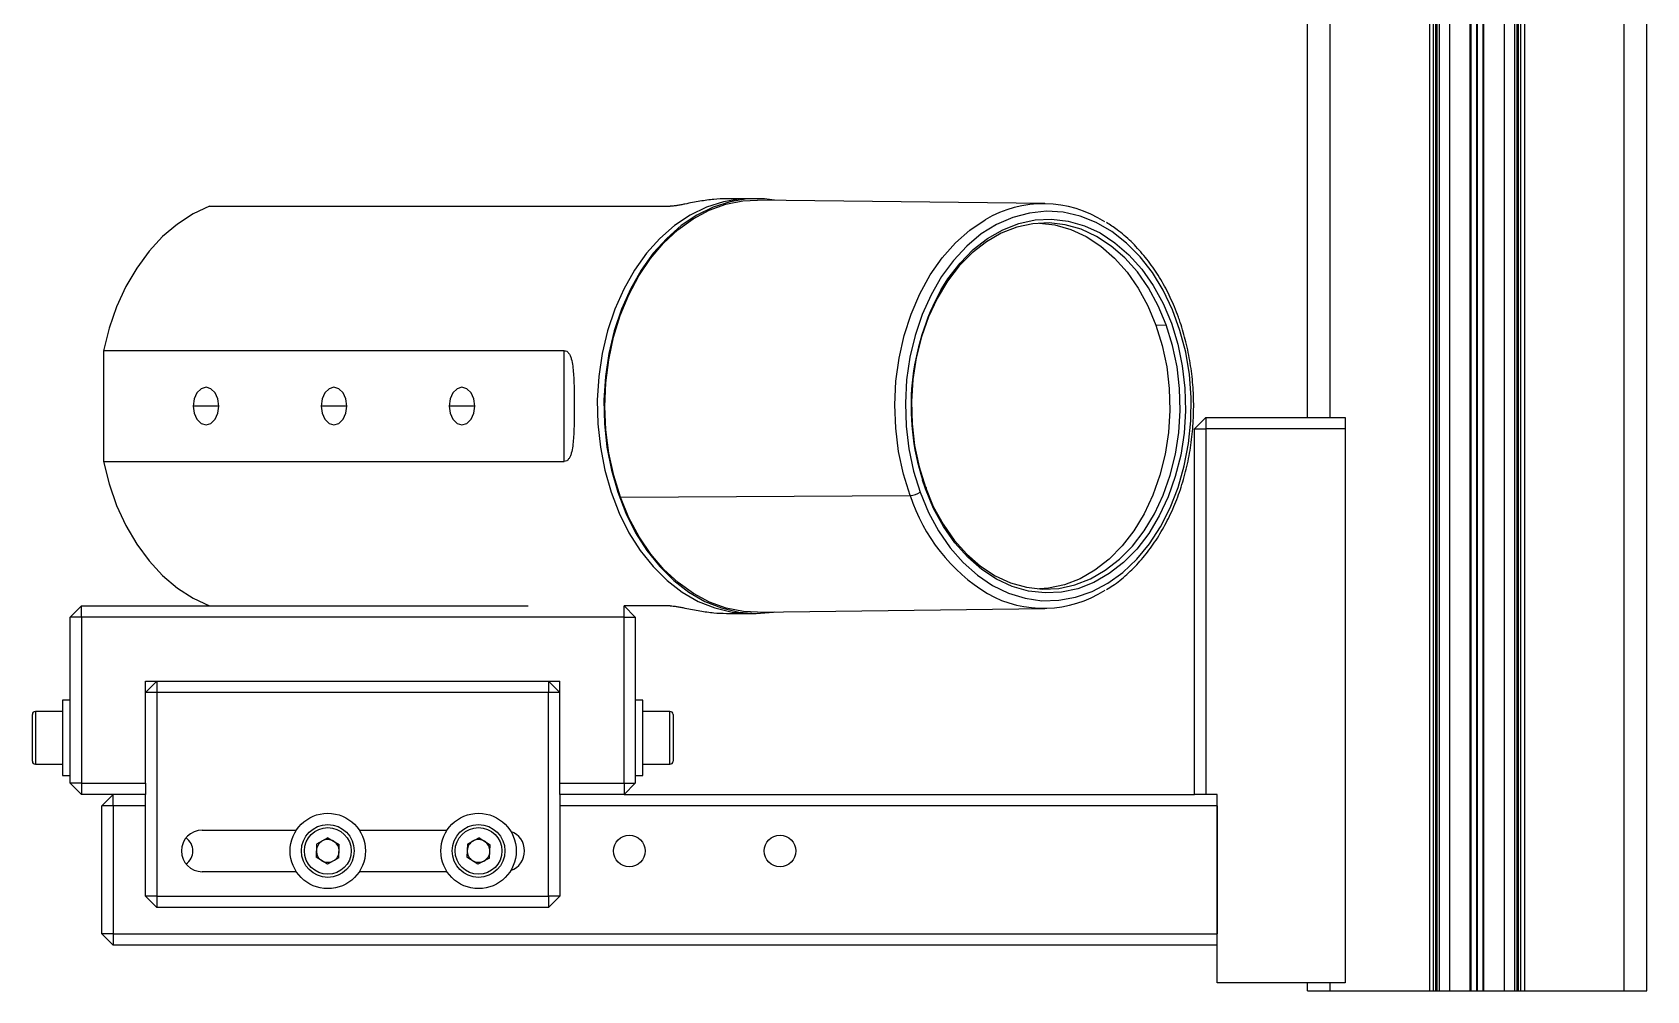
# Model space of a CAD drawing. Header units: millimetres. Extents: x 0 to 420, y 0 to 297.
# Drawn here: x 223.5 to 330.6, y 85 to 148.5 of the extents above; entities that cross this region are included whole.
import ezdxf

# ---------------------------------------------------------------- set-up
doc = ezdxf.new("R2010")
doc.units = ezdxf.units.MM

msp = doc.modelspace()

# ---------------------------------------------------------------- linework, layer by layer
at = {"color": 7, "linetype": 'Continuous', "lineweight": 25}
for p, q in [((308.07, 122.97), (308.07, 264.95)), ((309.57, 122.97), (309.57, 264.95)), ((316.17, 84.95), (316.17, 264.95)), ((316.42, 84.95), (316.42, 264.95)), ((316.57, 84.95), (316.57, 264.95)), ((316.67, 84.95), (316.67, 264.95)), ((316.82, 84.95), (316.82, 264.95)), ((321.82, 84.95), (321.82, 264.95)), ((321.97, 84.95), (321.97, 264.95)), ((322.07, 84.95), (322.07, 264.95)), ((322.22, 84.95), (322.22, 264.95)), ((322.47, 84.95), (322.47, 264.95)), ((329.07, 84.95), (329.07, 264.95)), ((330.57, 84.95), (330.57, 264.95)), ((317.51, 84.95), (317.51, 221.38)), ((321.12, 84.95), (321.12, 221.38)), ((318.86, 84.95), (318.86, 220.4)), ((318.92, 84.95), (318.92, 220.39)), ((319.29, 84.95), (319.29, 220.35)), ((319.32, 84.95), (319.32, 220.35)), ((319.34, 84.95), (319.34, 220.35)), ((319.71, 84.95), (319.71, 220.39)), ((319.77, 84.95), (319.77, 220.4)), ((271.04, 137.47), (269.51, 137.47)), ((271.48, 137.47), (271.04, 137.47)), ((290.63, 137.14), (271.57, 137.38)), ((235.23, 136.97), (265.79, 136.97)), ((298.01, 129.09), (298.69, 129.1)), ((258.76, 127.39), (228.2, 127.39)), ((228.2, 127.39), (228.2, 120.04)), ((258.76, 120.04), (258.76, 127.39)), ((235.84, 123.72), (234.14, 123.72)), ((244.33, 123.72), (242.63, 123.72)), ((252.82, 123.72), (251.12, 123.72)), ((301.32, 122.97), (300.57, 122.22)), ((300.57, 97.97), (300.57, 122.22)), ((300.57, 122.22), (301.32, 122.22)), ((301.32, 122.97), (310.57, 122.97)), ((301.32, 122.97), (301.32, 122.22)), ((301.32, 122.22), (301.32, 97.97)), ((310.57, 122.22), (301.32, 122.22)), ((310.57, 122.97), (310.57, 122.22)), ((310.57, 122.22), (310.57, 85.47)), ((228.2, 120.04), (258.76, 120.04)), ((282.71, 118.23), (282.52, 118.81)), ((262.49, 117.67), (281.7, 117.78)), ((226.72, 110.47), (225.97, 109.72)), ((226.72, 109.72), (226.72, 110.47)), ((226.72, 110.47), (256.37, 110.47)), ((265.79, 110.47), (262.72, 110.47)), ((262.72, 109.72), (262.72, 110.47)), ((263.47, 109.72), (262.72, 110.47)), ((226.72, 109.72), (225.97, 109.72)), ((225.97, 98.72), (225.97, 109.72)), ((262.72, 109.72), (226.72, 109.72)), ((226.72, 109.72), (226.72, 98.72)), ((262.72, 109.72), (263.47, 109.72)), ((262.72, 98.72), (262.72, 109.72)), ((263.47, 109.72), (263.47, 98.72)), ((269.51, 109.97), (271.04, 109.97)), ((271.04, 109.97), (271.48, 109.97)), ((271.57, 110.06), (290.63, 110.3)), ((231.72, 105.47), (230.97, 104.72)), ((230.97, 105.47), (258.47, 105.47)), ((230.97, 98.72), (230.97, 105.47)), ((231.72, 105.47), (231.72, 104.72)), ((257.72, 105.47), (257.72, 104.72)), ((258.47, 104.72), (257.72, 105.47)), ((258.47, 98.72), (258.47, 105.47)), ((225.97, 104.22), (225.47, 104.22)), ((225.47, 104.22), (225.47, 99.22)), ((231.72, 104.72), (230.97, 104.72)), ((257.72, 104.72), (231.72, 104.72)), ((231.72, 104.72), (231.72, 91.22)), ((257.72, 91.22), (257.72, 104.72)), ((258.47, 104.72), (257.72, 104.72)), ((263.97, 104.22), (263.47, 104.22)), ((263.97, 99.63), (263.97, 104.22)), ((223.47, 100.17), (223.47, 103.27)), ((225.47, 103.47), (223.67, 103.47)), ((223.67, 103.47), (223.67, 99.97)), ((265.77, 103.47), (263.97, 103.47)), ((265.77, 101.57), (265.77, 103.47)), ((265.97, 103.27), (265.97, 101.59)), ((265.77, 99.97), (265.77, 101.57)), ((265.97, 101.59), (265.97, 100.17)), ((223.67, 99.97), (225.47, 99.97)), ((223.67, 99.97), (225.47, 99.97)), ((263.97, 99.97), (265.77, 99.97)), ((263.97, 99.97), (265.77, 99.97)), ((263.97, 99.22), (263.97, 99.63)), ((225.47, 99.22), (225.97, 99.22)), ((225.47, 99.22), (225.97, 99.22)), ((225.97, 98.72), (226.72, 97.97)), ((226.72, 98.72), (225.97, 98.72)), ((226.72, 98.72), (230.97, 98.72)), ((226.72, 98.72), (226.72, 97.97)), ((230.97, 98.72), (230.97, 97.97)), ((258.47, 98.72), (262.72, 98.72)), ((258.47, 97.97), (258.47, 98.72)), ((262.72, 98.72), (263.47, 98.72)), ((262.72, 97.97), (263.47, 98.72)), ((262.72, 98.72), (262.72, 97.97)), ((263.47, 99.22), (263.97, 99.22)), ((263.47, 99.22), (263.97, 99.22)), ((230.97, 97.97), (226.72, 97.97)), ((228.82, 97.97), (228.07, 97.22)), ((228.82, 97.22), (228.82, 97.97)), ((230.97, 91.22), (230.97, 97.97)), ((258.47, 97.97), (258.47, 91.22)), ((262.72, 97.97), (258.47, 97.97)), ((262.72, 97.97), (300.57, 97.97)), ((301.32, 97.97), (300.57, 97.97)), ((302.07, 97.97), (301.32, 97.97)), ((302.07, 85.47), (302.07, 97.97)), ((228.82, 97.22), (228.07, 97.22)), ((228.07, 88.72), (228.07, 97.22)), ((230.97, 97.22), (228.82, 97.22)), ((228.82, 97.22), (228.82, 88.72)), ((302.07, 97.22), (258.47, 97.22)), ((302.07, 97.22), (302.07, 88.72)), ((234.74, 95.59), (240.98, 95.59)), ((245.15, 95.59), (250.98, 95.59)), ((242.32, 94.67), (242.3, 93.8)), ((243.08, 95.09), (242.32, 94.67)), ((243.08, 95.09), (243.83, 94.64)), ((243.81, 93.77), (243.83, 94.64)), ((252.33, 94.68), (252.29, 93.81)), ((253.1, 95.09), (252.33, 94.68)), ((253.1, 95.09), (253.84, 94.62)), ((253.8, 93.75), (253.84, 94.62)), ((243.05, 93.35), (242.3, 93.8)), ((243.81, 93.77), (243.05, 93.35)), ((253.03, 93.35), (252.29, 93.81)), ((253.8, 93.75), (253.03, 93.35)), ((240.98, 92.84), (234.74, 92.84)), ((250.98, 92.84), (245.15, 92.84)), ((231.72, 91.22), (230.97, 91.22)), ((230.97, 91.22), (231.72, 90.47)), ((231.72, 91.22), (257.72, 91.22)), ((231.72, 91.22), (231.72, 90.47)), ((258.47, 91.22), (257.72, 91.22)), ((258.47, 91.22), (257.72, 90.47)), ((257.72, 91.22), (257.72, 90.47)), ((257.72, 90.47), (231.72, 90.47)), ((228.82, 88.72), (228.07, 88.72)), ((228.07, 88.72), (228.82, 87.97)), ((228.82, 88.72), (302.07, 88.72)), ((228.82, 88.72), (228.82, 87.97)), ((302.07, 87.97), (228.82, 87.97)), ((310.57, 85.47), (302.07, 85.47)), ((308.07, 84.95), (308.07, 85.47)), ((308.07, 84.95), (309.57, 84.95)), ((309.57, 84.95), (309.57, 85.47)), ((309.57, 84.95), (316.17, 84.95)), ((316.17, 84.95), (316.42, 84.95)), ((316.42, 84.95), (316.57, 84.95)), ((316.57, 84.95), (316.67, 84.95)), ((316.67, 84.95), (316.82, 84.95)), ((316.82, 84.95), (317.51, 84.95)), ((317.51, 84.95), (318.86, 84.95)), ((318.86, 84.95), (318.92, 84.95)), ((318.92, 84.95), (319.29, 84.95)), ((319.29, 84.95), (319.32, 84.95)), ((319.32, 84.95), (319.34, 84.95)), ((319.34, 84.95), (319.71, 84.95)), ((319.71, 84.95), (319.77, 84.95)), ((319.77, 84.95), (321.12, 84.95)), ((321.12, 84.95), (321.82, 84.95)), ((321.82, 84.95), (321.97, 84.95)), ((321.97, 84.95), (322.07, 84.95)), ((322.07, 84.95), (322.22, 84.95)), ((322.22, 84.95), (322.47, 84.95)), ((322.47, 84.95), (329.07, 84.95)), ((329.07, 84.95), (330.57, 84.95))]:
    msp.add_line(p, q, dxfattribs=at)
at = {"color": 7, "linetype": 'Continuous', "lineweight": 25, "flags": 128}
for points in [[(271.04, 137.47), (270.46, 137.45), (269.32, 137.27), (268.19, 136.91), (267.11, 136.38), (266.07, 135.69), (265.1, 134.84), (264.21, 133.85), (263.41, 132.72), (262.71, 131.48), (262.11, 130.14), (261.63, 128.71), (261.28, 127.21), (261.05, 125.68), (260.95, 124.11), (260.98, 122.54), (261.15, 120.99), (261.44, 119.47), (261.86, 118.01), (262.39, 116.62), (263.04, 115.32), (263.8, 114.14), (264.65, 113.07), (265.58, 112.15), (266.58, 111.38), (267.65, 110.77), (268.75, 110.33), (269.89, 110.06), (271.04, 109.97), (271.04, 109.97)], [(271.04, 137.47), (270.46, 137.45), (269.32, 137.27), (268.19, 136.91), (267.11, 136.38), (266.07, 135.69), (265.1, 134.84), (264.21, 133.85), (263.41, 132.72), (262.71, 131.48), (262.11, 130.14), (261.63, 128.71), (261.28, 127.21), (261.05, 125.68), (260.95, 124.11), (260.98, 122.54), (261.15, 120.99), (261.44, 119.47), (261.86, 118.01), (262.39, 116.62), (263.04, 115.32), (263.8, 114.14), (264.65, 113.07), (265.58, 112.15), (266.58, 111.38), (267.65, 110.77), (268.75, 110.33), (269.89, 110.06), (271.04, 109.97), (271.04, 109.97)], [(272.71, 137.37), (272.05, 137.45), (270.9, 137.45), (269.76, 137.27), (268.63, 136.91), (267.55, 136.38), (266.52, 135.69), (265.55, 134.84), (264.65, 133.85), (263.85, 132.72), (263.15, 131.48), (262.55, 130.14), (262.07, 128.71), (261.72, 127.21), (261.49, 125.68), (261.39, 124.11), (261.42, 122.54), (261.59, 120.99), (261.88, 119.47), (262.3, 118.01), (262.84, 116.62), (263.49, 115.32), (264.24, 114.14), (265.09, 113.07), (266.02, 112.15), (267.03, 111.38), (268.09, 110.77), (269.19, 110.33), (270.33, 110.06), (271.48, 109.97), (271.48, 109.97)], [(262.49, 117.67), (262.04, 119.11), (261.72, 120.6), (261.52, 122.14), (261.45, 123.7), (261.51, 125.25), (261.71, 126.79), (262.03, 128.29), (262.47, 129.73), (263.03, 131.09), (263.7, 132.35), (264.48, 133.5), (265.34, 134.52), (266.28, 135.41), (267.3, 136.14), (268.36, 136.71), (269.47, 137.1), (270.6, 137.33), (271.57, 137.38)], [(235.23, 136.97), (234.13, 136.46), (233.09, 135.79), (232.11, 134.96), (231.21, 133.98), (230.39, 132.87), (229.67, 131.64), (229.06, 130.3), (228.57, 128.88), (228.2, 127.39)], [(281.7, 117.78), (281.26, 119.21), (280.94, 120.71), (280.75, 122.25), (280.69, 123.81), (280.76, 125.37), (280.97, 126.9), (281.3, 128.39), (281.76, 129.82), (282.34, 131.17), (283.03, 132.41), (283.82, 133.54), (284.71, 134.54), (285.67, 135.38), (286.67, 136.06)], [(282.37, 118), (282.93, 116.67), (283.59, 115.44), (284.36, 114.32), (285.22, 113.34), (286.16, 112.5), (287.17, 111.82), (288.23, 111.31), (289.33, 110.97), (290.44, 110.81), (291.57, 110.84), (292.68, 111.04), (293.77, 111.42), (294.81, 111.97), (295.81, 112.69), (296.73, 113.56), (297.57, 114.58), (298.32, 115.72), (298.96, 116.98), (299.49, 118.33), (299.89, 119.75), (300.17, 121.24), (300.32, 122.75), (300.34, 124.28), (300.23, 125.81), (299.98, 127.3), (299.6, 128.74), (299.11, 130.11), (298.49, 131.4), (297.77, 132.57), (296.96, 133.62), (296.05, 134.53), (295.08, 135.29), (294.05, 135.89), (292.97, 136.32), (291.86, 136.57), (290.74, 136.64), (289.62, 136.52), (288.51, 136.23), (287.44, 135.76), (286.42, 135.13), (285.46, 134.33), (284.58, 133.38), (283.79, 132.3), (283.09, 131.1), (282.5, 129.8), (282.04, 128.4), (281.69, 126.95), (281.47, 125.45), (281.39, 123.92), (281.44, 122.39), (281.62, 120.88), (281.93, 119.41), (282.37, 118)], [(283.75, 131.44), (284.21, 132.16), (285.01, 133.2), (285.89, 134.09), (286.84, 134.83), (287.85, 135.41), (288.91, 135.82), (290, 136.06), (291.09, 136.11), (292.19, 135.98), (293.26, 135.68), (294.3, 135.2), (295.29, 134.55), (296.22, 133.74), (297.07, 132.79), (297.83, 131.71), (298.48, 130.51), (299.03, 129.21), (299.45, 127.83), (299.75, 126.39), (299.93, 124.91), (299.96, 123.41), (299.87, 121.92), (299.65, 120.46), (299.29, 119.04), (298.82, 117.69), (298.23, 116.43), (297.53, 115.27), (296.73, 114.24), (295.85, 113.35), (294.9, 112.61), (293.89, 112.02), (292.83, 111.61), (291.74, 111.38), (290.65, 111.33), (289.55, 111.45), (288.48, 111.76), (287.44, 112.24), (286.45, 112.89), (285.52, 113.69), (284.67, 114.65), (283.91, 115.73), (283.26, 116.93), (282.71, 118.23), (282.71, 118.23)], [(298.69, 129.1), (298.16, 130.37), (297.52, 131.55), (296.78, 132.61), (295.94, 133.54), (295.04, 134.33), (294.07, 134.97), (293.05, 135.44), (291.99, 135.74), (290.92, 135.86), (289.85, 135.81), (288.78, 135.58), (287.75, 135.18), (286.76, 134.61), (285.82, 133.88), (284.96, 133.01), (284.18, 131.99), (283.49, 130.86), (282.91, 129.63), (282.45, 128.3), (282.1, 126.92), (281.88, 125.48), (281.79, 124.02), (281.83, 122.55), (282, 121.1), (282.29, 119.69), (282.71, 118.34)], [(290.28, 135.85), (291.31, 135.73), (292.37, 135.43), (293.38, 134.96), (294.35, 134.32), (295.26, 133.53), (296.09, 132.6), (296.83, 131.54), (297.47, 130.37), (298.01, 129.09)], [(282.71, 118.34), (283.24, 117.07), (283.89, 115.89), (284.63, 114.83), (285.46, 113.9), (286.37, 113.11), (287.34, 112.47), (288.36, 112), (289.41, 111.7), (290.48, 111.58), (291.56, 111.63), (292.62, 111.86), (293.66, 112.26), (294.65, 112.83), (295.58, 113.56), (296.45, 114.43), (297.23, 115.44), (297.91, 116.58), (298.49, 117.81), (298.96, 119.13), (299.3, 120.52), (299.52, 121.96), (299.61, 123.42), (299.57, 124.89), (299.41, 126.33), (299.11, 127.74), (298.69, 129.1)], [(298.01, 129.09), (298.42, 127.74), (298.72, 126.33), (298.89, 124.88), (298.93, 123.42), (298.83, 121.96), (298.61, 120.53), (298.27, 119.14), (297.8, 117.82), (297.22, 116.58), (296.54, 115.45), (295.76, 114.44), (294.9, 113.56), (293.96, 112.84), (292.97, 112.27), (291.94, 111.87), (290.88, 111.64), (290.28, 111.59)], [(234.14, 123.72), (234.21, 123.24), (234.39, 122.84), (234.67, 122.56), (234.99, 122.47), (235.32, 122.56), (235.59, 122.84), (235.78, 123.24), (235.84, 123.72), (235.78, 124.2), (235.59, 124.6), (235.32, 124.87), (234.99, 124.97), (234.67, 124.87), (234.39, 124.6), (234.21, 124.2), (234.14, 123.72)], [(242.63, 123.72), (242.7, 123.24), (242.88, 122.84), (243.16, 122.56), (243.48, 122.47), (243.81, 122.56), (244.08, 122.84), (244.27, 123.24), (244.33, 123.72), (244.27, 124.2), (244.08, 124.6), (243.81, 124.87), (243.48, 124.97), (243.16, 124.87), (242.88, 124.6), (242.7, 124.2), (242.63, 123.72)], [(251.12, 123.72), (251.19, 123.24), (251.37, 122.84), (251.65, 122.56), (251.97, 122.47), (252.3, 122.56), (252.57, 122.84), (252.76, 123.24), (252.82, 123.72), (252.76, 124.2), (252.57, 124.6), (252.3, 124.87), (251.97, 124.97), (251.65, 124.87), (251.37, 124.6), (251.19, 124.2), (251.12, 123.72)], [(228.2, 120.04), (228.57, 118.56), (229.06, 117.13), (229.67, 115.8), (230.39, 114.57), (231.21, 113.46), (232.11, 112.48), (233.09, 111.65), (234.13, 110.98), (235.23, 110.47)], [(282.71, 118.23), (282.74, 118.25), (282.76, 118.27), (282.78, 118.29), (282.78, 118.31), (282.78, 118.32), (282.76, 118.33), (282.74, 118.34), (282.71, 118.34)], [(271.57, 110.06), (270.64, 110.1), (269.5, 110.32), (268.4, 110.72), (267.33, 111.28), (266.31, 112.01), (265.37, 112.89), (264.5, 113.9), (263.73, 115.05), (263.05, 116.31), (262.49, 117.67)], [(271.48, 109.97), (272.63, 110.06), (272.71, 110.07)]]:
    msp.add_lwpolyline(points, dxfattribs=at)
at = {"color": 7, "linetype": 'Continuous', "lineweight": 25}
for centre, radius in [((243.07, 94.22), 2.5), ((253.07, 94.22), 2.5), ((243.07, 94.22), 1.75), ((243.07, 94.22), 1.55), ((253.07, 94.22), 1.75), ((253.07, 94.22), 1.55), ((263.07, 94.22), 1.05), ((273.07, 94.22), 1.05)]:
    msp.add_circle(centre, radius, dxfattribs=at)
for centre, radius, start, end in [((290.54, 129.56), 7.57, 57.4006, 120.7248), ((297.74, 123.7), 15.98, 151.0304, 197.7846), ((281.61, 119.17), 1.39, 273.7879, 303.0024), ((293.05, 121.47), 11.93, 198.0151, 238.5988), ((290.54, 117.85), 7.54, 240.5475, 302.8551), ((223.67, 103.27), 0.2, 90, 180), ((265.77, 103.27), 0.2, 0, 90), ((223.67, 100.17), 0.2, 180, 270), ((223.67, 100.17), 0.2, 180, 270), ((265.77, 100.17), 0.2, 270, 0), ((265.77, 100.17), 0.2, 270, 0), ((234.74, 94.22), 1.38, 90, 270), ((254.74, 94.22), 1.38, 289.7014, 70.2986), ((233.07, 94.22), 1.05, 0, 54.9921), ((243.07, 94.22), 0.755, 118.7915, 178.7915), ((243.07, 94.22), 0.755, 58.7915, 118.7915), ((243.07, 94.22), 0.755, 358.7915, 58.7915), ((253.07, 94.22), 0.755, 117.7094, 177.7094), ((253.07, 94.22), 0.755, 177.7094, 237.7094), ((253.07, 94.22), 0.755, 57.7094, 117.7094), ((253.07, 94.22), 0.755, 357.7094, 57.7094), ((233.07, 94.22), 1.05, 305.0079, 0), ((243.07, 94.22), 0.755, 178.7915, 238.7915), ((243.07, 94.22), 0.755, 238.7915, 298.7915), ((243.07, 94.22), 0.755, 298.7915, 358.7915), ((253.07, 94.22), 0.755, 237.7094, 297.7094), ((253.07, 94.22), 0.755, 297.7094, 357.7094)]:
    msp.add_arc(centre, radius, start, end, dxfattribs=at)
for points, knots in [([(269.51, 137.47), (269.23, 137.46), (268.69, 137.44), (267.92, 137.33), (267.27, 137.21), (266.84, 137.13), (266.49, 137.06), (266.23, 137.01), (265.98, 136.98), (265.85, 136.97), (265.79, 136.97)], [0, 0, 0, 0, 0.252937, 0.507082, 0.632609, 0.758389, 0.823926, 0.881955, 0.943509, 1, 1, 1, 1]), ([(299.5, 129.61), (299.41, 129.84), (299.16, 130.5), (298.67, 131.54), (297.99, 132.69), (297.22, 133.72), (296.37, 134.64), (295.53, 135.37), (294.96, 135.73), (294.72, 135.89)], [0, 0, 0, 0, 0.084631, 0.244367, 0.404206, 0.564022, 0.723739, 0.88325, 1, 1, 1, 1]), ([(294.73, 111.56), (294.87, 111.64), (295.34, 111.92), (296.09, 112.54), (296.96, 113.41), (297.75, 114.41), (298.46, 115.52), (299.07, 116.72), (299.59, 118.01), (299.99, 119.36), (300.29, 120.77), (300.47, 122.21), (300.53, 123.67), (300.48, 125.13), (300.3, 126.57), (300.02, 127.95), (299.73, 128.96), (299.54, 129.49), (299.5, 129.61)], [0, 0, 0, 0, 0.028637, 0.096466, 0.164494, 0.232683, 0.300985, 0.369357, 0.437767, 0.506191, 0.574618, 0.643043, 0.711471, 0.779904, 0.848349, 0.916808, 0.981677, 1, 1, 1, 1]), ([(258.76, 127.39), (258.82, 127.38), (258.93, 127.37), (259.05, 127.24), (259.15, 127.06), (259.25, 126.78), (259.32, 126.38), (259.39, 125.7), (259.41, 124.81), (259.42, 123.72), (259.41, 122.63), (259.39, 121.74), (259.32, 121.06), (259.25, 120.66), (259.15, 120.38), (259.05, 120.2), (258.93, 120.07), (258.82, 120.05), (258.76, 120.04)], [0, 0, 0, 0, 0.028243, 0.059022, 0.08803, 0.120805, 0.183695, 0.246459, 0.373531, 0.5, 0.626468, 0.753541, 0.816305, 0.879194, 0.911963, 0.940978, 0.971755, 1, 1, 1, 1]), ([(265.79, 110.47), (265.85, 110.47), (265.98, 110.46), (266.23, 110.43), (266.49, 110.38), (266.84, 110.31), (267.27, 110.23), (267.92, 110.11), (268.69, 109.99), (269.23, 109.98), (269.51, 109.97)], [0, 0, 0, 0, 0.056486, 0.118044, 0.17606, 0.241611, 0.36739, 0.492917, 0.747063, 1, 1, 1, 1])]:
    msp.add_open_spline(points, degree=3, knots=knots, dxfattribs=at)

doc.saveas('drawing.dxf')
